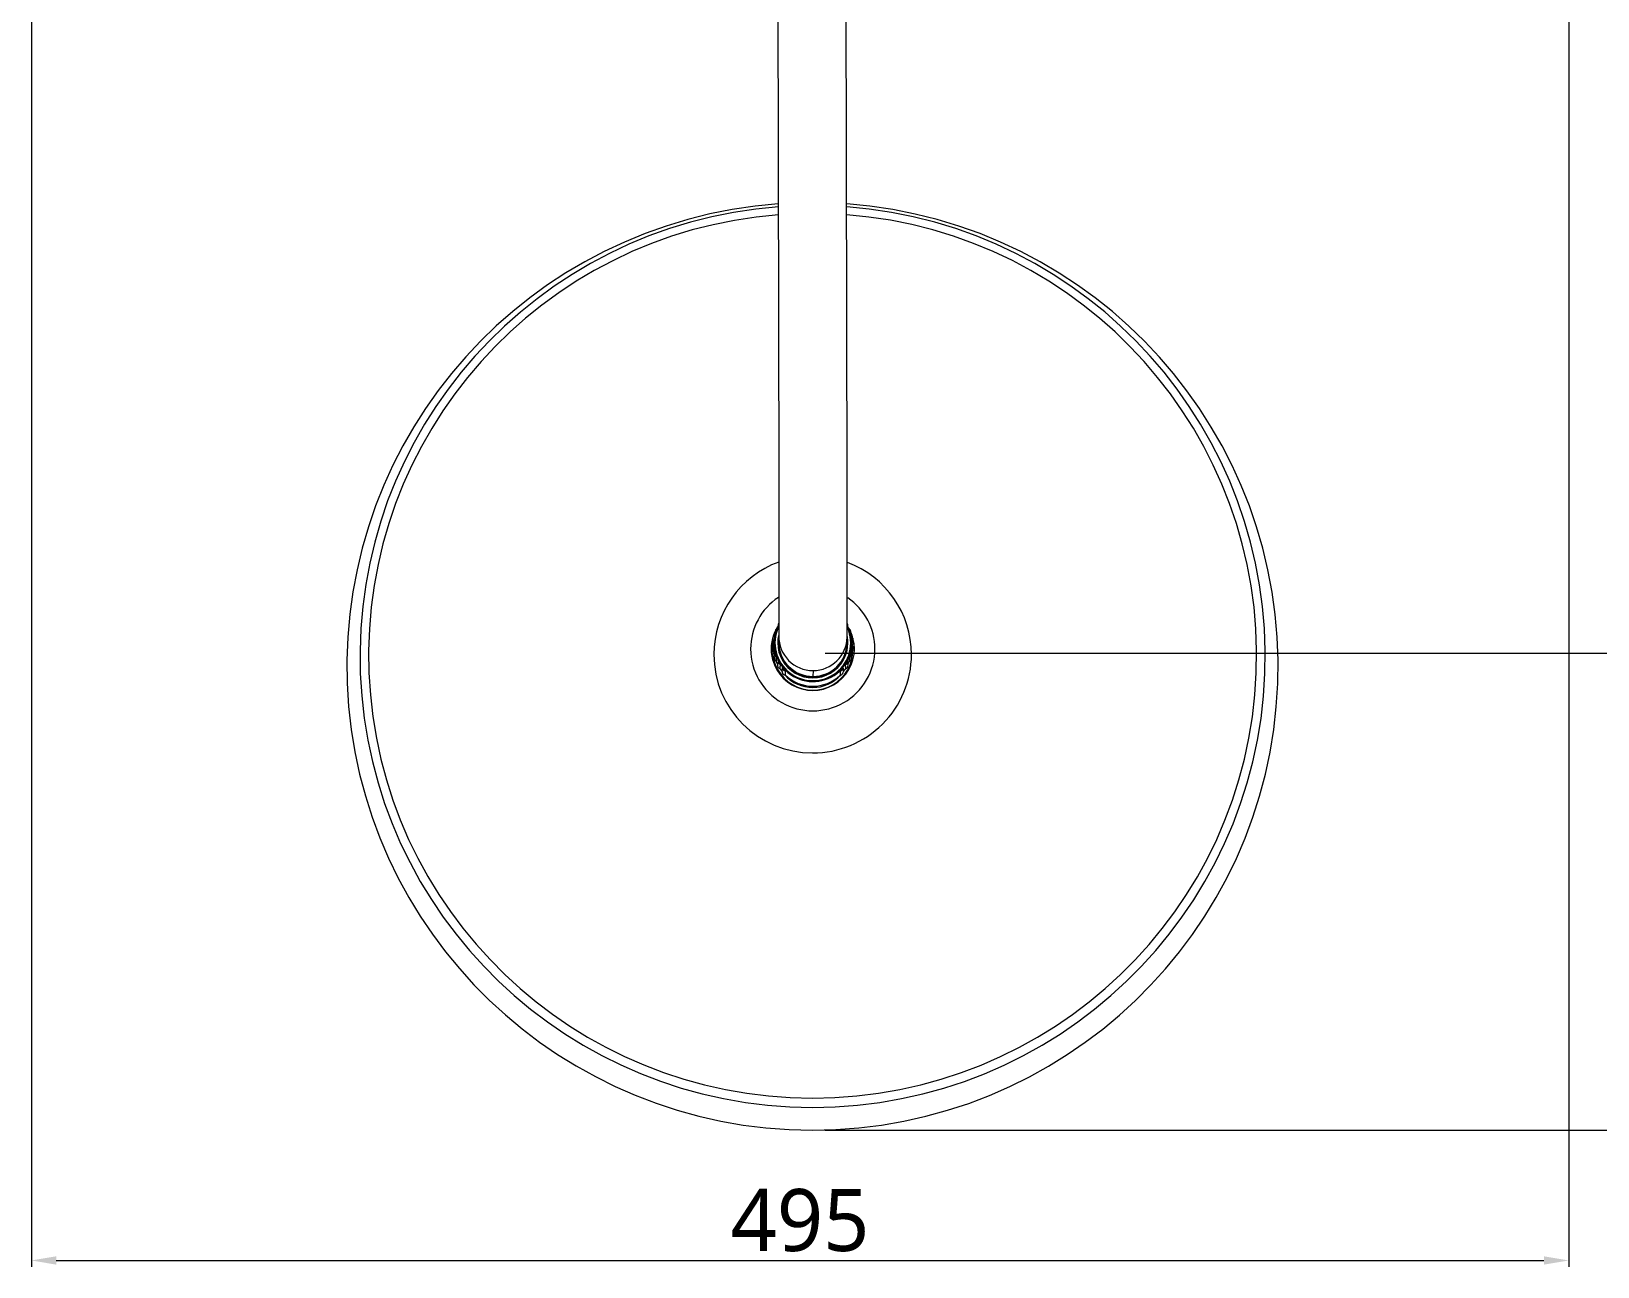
# Model space of a CAD drawing. Extents: x 16539 to 19738, y -91 to 2224.
# Drawn here: x 17262 to 17766, y 1410 to 1808 of the extents above; entities that cross this region are included whole.
import ezdxf

# ---------------------------------------------------------------- set-up
doc = ezdxf.new("R2010")
doc.units = 0
doc.header["$LTSCALE"] = 10
doc.header["$MEASUREMENT"] = 0
doc.header["$PDMODE"] = 3
doc.header["$PDSIZE"] = -10
doc.layers.get('0').update_dxf_attribs({"linetype": 'CONTINUOUS'})
doc.layers.get('DEFPOINTS').update_dxf_attribs({"linetype": 'CONTINUOUS'})
doc.layers.add('1', color=7, linetype='CONTINUOUS')
doc.styles.add('Daelim Dimension', font='NanumGothic.ttf')
doc.dimstyles.new('DEFAULT', dxfattribs={"dimscale": 2, "dimtxt": 2, "dimasz": 2, "dimexe": 0, "dimexo": 2, "dimgap": 1, "dimtad": 1, "dimdec": 1, "dimzin": 9, "dimdsep": 46, "dimtxsty": 'Daelim Dimension', "dimcen": 0.5, "dimclrd": 5, "dimclre": 5, "dimclrt": 256, "dimadec": 1, "dimazin": 0, "dimtfac": 1, "dimtdec": 1, "dimtix": 1, "dimtmove": 0, "dimatfit": 3, "dimfxl": 1, "dimtolj": 1, "dimtzin": 1, "dimlwd": 9, "dimlwe": 9, "dimarcsym": 0})

# ---------------------------------------------------------------- blocks, each defined once
blk = doc.blocks.new('*D22')
at = {"color": 5, "lineweight": 9, "ltscale": 0.5, "transparency": 16777216}
for p, q in [((17622.78, 2064.78), (18054.86, 2064.78)), ((18052.86, 1462.43), (18052.86, 2056.78)), ((17517.58, 1454.43), (18054.86, 1454.43))]:
    blk.add_line(p, q, dxfattribs=at)
at = {"color": 5, "ltscale": 0.5, "transparency": 16777216}
for points in [[(18051.53, 2056.78), (18054.19, 2056.78), (18052.86, 2064.78)], [(18051.53, 1462.43), (18054.19, 1462.43), (18052.86, 1454.43)]]:
    blk.add_solid(points, dxfattribs=at)
at = {"layer": 'DEFPOINTS', "color": 0, "ltscale": 0.5, "transparency": 16777216}
for p in [(17618.78, 2064.78), (18052.86, 2064.78), (17513.58, 1454.43)]:
    blk.add_point(p, dxfattribs=at)
at = {"color": 7, "ltscale": 0.5, "transparency": 16777216, "insert": (18039.97, 1759.61), "char_height": 20, "attachment_point": 5, "rotation": 90, "style": 'Daelim Dimension'}
blk.add_mtext('\\A1;610', dxfattribs=at)
blk = doc.blocks.new('*D25')
at = {"color": 5, "lineweight": 9, "ltscale": 0.5, "transparency": 16777216}
for p, q in [((17262.11, 1902.58), (17262.11, 1410.46)), ((17757.11, 1902.16), (17757.11, 1410.46)), ((17270.11, 1412.46), (17749.11, 1412.46))]:
    blk.add_line(p, q, dxfattribs=at)
at = {"color": 5, "ltscale": 0.5, "transparency": 16777216}
for points in [[(17270.11, 1413.79), (17270.11, 1411.12), (17262.11, 1412.46)], [(17749.11, 1413.79), (17749.11, 1411.12), (17757.11, 1412.46)]]:
    blk.add_solid(points, dxfattribs=at)
at = {"layer": 'DEFPOINTS', "color": 0, "ltscale": 0.5, "transparency": 16777216}
for p in [(17262.11, 1906.58), (17757.11, 1906.16), (17757.11, 1412.46)]:
    blk.add_point(p, dxfattribs=at)
at = {"color": 7, "ltscale": 0.5, "transparency": 16777216, "insert": (17509.61, 1425.35), "char_height": 20, "attachment_point": 5, "style": 'Daelim Dimension'}
blk.add_mtext('\\A1;495', dxfattribs=at)
blk = doc.blocks.new('*D27')
at = {"color": 5, "lineweight": 9, "ltscale": 0.5, "transparency": 16777216}
for p, q in [((17546.68, 2064.9), (17895.75, 2064.9)), ((17893.75, 1615.97), (17893.75, 2056.9)), ((17517.7, 1607.97), (17895.75, 1607.97))]:
    blk.add_line(p, q, dxfattribs=at)
at = {"color": 5, "ltscale": 0.5, "transparency": 16777216}
for points in [[(17892.42, 2056.9), (17895.08, 2056.9), (17893.75, 2064.9)], [(17892.42, 1615.97), (17895.08, 1615.97), (17893.75, 1607.97)]]:
    blk.add_solid(points, dxfattribs=at)
at = {"layer": 'DEFPOINTS', "color": 0, "ltscale": 0.5, "transparency": 16777216}
for p in [(17542.68, 2064.9), (17893.75, 2064.9), (17513.7, 1607.97)]:
    blk.add_point(p, dxfattribs=at)
at = {"color": 7, "ltscale": 0.5, "transparency": 16777216, "insert": (17880.98, 1836.44), "char_height": 20, "attachment_point": 5, "rotation": 90, "style": 'Daelim Dimension'}
blk.add_mtext('\\A1;457', dxfattribs=at)

msp = doc.modelspace()

# ---------------------------------------------------------------- linework, layer by layer
at = {"layer": '1', "color": 7, "linetype": 'Continuous', "lineweight": 18}
for p, q in [((17502.37, 1909.45), (17502.76, 1663.14)), ((17524.76, 1663.17), (17524.37, 1909.49)), ((17501.52, 1614.96), (17501.37, 1613.71)), ((17502.52, 1617.2), (17502.46, 1616.64)), ((17525, 1616.69), (17524.96, 1617.16)), ((17526.06, 1613.67), (17525.96, 1614.92)), ((17501.33, 1612.73), (17501.17, 1611.4)), ((17502.77, 1613.53), (17502.74, 1611.65)), ((17524.74, 1611.3), (17524.77, 1613.17)), ((17526.3, 1611), (17526.19, 1612.33)), ((17526.64, 1609.55), (17526.34, 1609.55)), ((17501.52, 1607.69), (17501.37, 1606.45)), ((17502.52, 1605.45), (17502.37, 1604.2)), ((17525.06, 1604.16), (17524.95, 1605.41)), ((17526.06, 1606.4), (17525.96, 1607.65)), ((17526.63, 1608.35), (17526.24, 1608.35)), ((17523.51, 1603.3), (17523.5, 1603.42))]:
    msp.add_line(p, q, dxfattribs=at)
at = {"layer": '1', "color": 7, "linetype": 'Continuous', "lineweight": 13}
for p, q in [((17500.75, 1609.05), (17500.31, 1609.09)), ((17526.65, 1612.82), (17526.65, 1612.55)), ((17526.65, 1609.04), (17527.1, 1609.08)), ((17526.65, 1608.97), (17526.65, 1609.04)), ((17513.79, 1602.39), (17513.76, 1600.52))]:
    msp.add_line(p, q, dxfattribs=at)
at = {"layer": '1', "color": 7, "linetype": 'Continuous', "lineweight": 18}
for centre, major_axis, start_param, end_param in [((17513.62, 1603.76), (149.88, -2.43), 1.660391, 4.728303), ((17513.67, 1606.95), (145.72, -2.37), 1.662845, 4.728303), ((17513.62, 1603.76), (149.88, -2.43), 4.728303, 7.796658), ((17513.67, 1606.95), (145.72, -2.37), 4.728303, 7.794891), ((17513.68, 1607.58), (31.8, -0.52), 1.936974, 3.157507), ((17513.68, 1607.58), (31.8, -0.52), 0.015914, 1.226777), ((17513.71, 1609.37), (-20, 0.32), 5.315143, 6.2991), ((17513.71, 1609.37), (-20, 0.32), 3.157507, 4.128505), ((17513.74, 1611.29), (12.49, -0.2), 2.664591, 6.760331), ((17513.71, 1609.37), (13.4, -0.22), 2.730218, 3.419306), ((17513.7, 1609.1), (13.4, -0.22), 2.736697, 3.14157), ((17513.74, 1611.32), (12.19, -0.2), 2.734536, 6.712641), ((17502.52, 1614.84), (1, -0.02), 2.050535, 3.667531), ((17513.71, 1609.37), (13.4, -0.22), 2.583692, 2.672687), ((17503.52, 1617.09), (1, -0.02), 2.422969, 3.415131), ((17523.96, 1617.08), (1, -0.02), 6.045262, 6.88137), ((17513.71, 1609.37), (13.4, -0.22), 0.507295, 0.552554), ((17524.96, 1614.83), (1, -0.02), 5.810221, 7.402235), ((17513.71, 1609.37), (13.4, -0.22), 0.277714, 0.430228), ((17513.7, 1609.1), (13.4, -0.22), 0.277714, 0.424191), ((17513.69, 1608.61), (-13.45, 0.22), 3.260443, 3.565178), ((17513.71, 1609.37), (20, -0.32), 3.157507, 6.2991), ((17513.7, 1609.04), (-12.95, 0.21), 5.993482, 6.2991), ((17513.7, 1608.97), (-12.95, 0.21), 5.996869, 6.2991), ((17513.7, 1609.04), (-12.95, 0.21), 0.015914, 3.157507), ((17513.71, 1609.37), (13.4, -0.22), 3.419306, 6.560899), ((17513.72, 1609.95), (-12.63, 0.21), 6.183291, 6.550467), ((17502.49, 1613.58), (1.13, -0.02), 3.041671, 3.42329), ((17513.74, 1611.32), (11.3, -0.18), 2.945842, 3.157507), ((17513.74, 1611.32), (11.3, -0.18), 3.157507, 6.2991), ((17513.74, 1611.47), (11, -0.18), 3.141619, 4.730283), ((17513.74, 1611.29), (11, -0.18), 3.133209, 3.157507), ((17513.74, 1611.29), (11, -0.18), 3.157507, 6.2991), ((17513.74, 1611.47), (11, -0.18), 4.730283, 6.283212), ((17513.74, 1611.32), (11.3, -0.18), 0.015914, 0.202741), ((17513.72, 1609.95), (-12.63, 0.21), 2.906131, 3.24149), ((17524.94, 1613.57), (-1.13, 0.02), 2.993054, 3.241504), ((17513.7, 1609.04), (-12.95, 0.21), 3.157507, 3.431316), ((17513.7, 1608.97), (-12.95, 0.21), 3.157507, 3.42788), ((17513.7, 1609.1), (13.4, -0.22), 6.283163, 6.560899), ((17513.68, 1607.58), (31.8, -0.52), 3.157507, 4.728303), ((17502.49, 1606.32), (-1.13, 0.02), 6.1833, 7.391553), ((17502.51, 1607.58), (1, -0.02), 2.647483, 4.29585), ((17513.72, 1609.95), (-12.63, 0.21), 0.392865, 0.476729), ((17503.5, 1604.07), (1.13, -0.02), 3.041698, 4.459329), ((17503.52, 1605.33), (1, -0.02), 2.856922, 4.505289), ((17513.68, 1607.58), (31.8, -0.52), 4.728303, 6.2991), ((17523.95, 1605.32), (1, -0.02), 4.951317, 6.599684), ((17523.93, 1604.06), (1.13, -0.02), 4.997277, 6.383074), ((17513.72, 1609.95), (-12.63, 0.21), 2.696692, 2.780564), ((17524.96, 1607.57), (1, -0.02), 5.160757, 6.809124), ((17524.94, 1606.31), (-1.13, 0.02), 2.065117, 3.241486), ((17513.72, 1609.95), (12.63, -0.21), 3.74389, 3.827752), ((17504.95, 1602.08), (-1.13, 0.02), 6.253833, 7.810443), ((17504.97, 1603.34), (1, -0.02), 3.066362, 4.714729), ((17513.72, 1609.95), (12.63, -0.21), 3.953338, 5.50327), ((17522.5, 1603.34), (1, -0.02), 4.741878, 6.390245), ((17522.48, 1602.08), (-1.13, 0.02), 1.646175, 3.2027), ((17513.72, 1609.95), (-12.63, 0.21), 2.487252, 2.571124)]:
    msp.add_ellipse(centre, major_axis=major_axis, ratio=0.996194, start_param=start_param, end_param=end_param, dxfattribs=at)
at = {"layer": '1', "color": 7, "linetype": 'Continuous', "lineweight": 13}
for centre, major_axis, ratio, start_param, end_param in [((17513.67, 1607.18), (142.94, -2.32), 0.996194, 1.664318, 4.728303), ((17513.67, 1607.18), (142.94, -2.32), 0.996194, 4.728303, 7.793418), ((17502.44, 1611.3), (0.3, 0), 0.087156, 6.281793, 7.852589), ((17513.77, 1613.35), (11, -0.18), 0.996194, 3.141374, 4.730283), ((17513.77, 1613.35), (11, -0.18), 0.996194, 4.730283, 6.284537), ((17525.04, 1611.29), (-0.3, 0), 0.087156, 4.710997, 6.185431), ((17513.7, 1608.96), (12.05, -0.2), 0.996194, 3.730066, 3.766684), ((17513.7, 1608.96), (12.05, -0.2), 0.996194, 3.883689, 5.571897)]:
    msp.add_ellipse(centre, major_axis=major_axis, ratio=ratio, start_param=start_param, end_param=end_param, dxfattribs=at)
at = {"layer": '1', "color": 7, "linetype": 'Continuous', "lineweight": 18}
for points, knots in [([(17502.76, 1663.14), (17502.77, 1662.14), (17502.77, 1659.25), (17502.78, 1654.48), (17502.78, 1648.92), (17502.79, 1643.55), (17502.79, 1638.44), (17502.8, 1633.64), (17502.8, 1629.23), (17502.8, 1625.26), (17502.8, 1621.79), (17502.79, 1618.85), (17502.79, 1616.49), (17502.78, 1614.76), (17502.78, 1613.83), (17502.77, 1613.58), (17502.77, 1613.53)], [0, 0, 0, 0, 0.040376, 0.117211, 0.194075, 0.270937, 0.347794, 0.424646, 0.501489, 0.578316, 0.655119, 0.731876, 0.808541, 0.884985, 0.960735, 1, 1, 1, 1]), ([(17524.77, 1613.17), (17524.77, 1613.29), (17524.78, 1613.7), (17524.78, 1614.69), (17524.79, 1616.51), (17524.79, 1618.95), (17524.8, 1621.95), (17524.8, 1625.47), (17524.8, 1629.48), (17524.8, 1633.93), (17524.79, 1638.75), (17524.79, 1643.89), (17524.78, 1649.28), (17524.78, 1654.85), (17524.77, 1659.51), (17524.77, 1662.29), (17524.76, 1663.17)], [0, 0, 0, 0, 0.040472, 0.115405, 0.195013, 0.272541, 0.349629, 0.426571, 0.50345, 0.580297, 0.657127, 0.733945, 0.810757, 0.887565, 0.964371, 1, 1, 1, 1]), ([(17526.65, 1608.87), (17526.65, 1608.87), (17526.64, 1608.87), (17526.62, 1608.87), (17526.59, 1608.87), (17526.52, 1608.88), (17526.48, 1608.88), (17526.44, 1608.89), (17526.43, 1608.89), (17526.41, 1608.89), (17526.39, 1608.9), (17526.35, 1608.9), (17526.33, 1608.91), (17526.31, 1608.91), (17526.31, 1608.92), (17526.3, 1608.92), (17526.3, 1608.92), (17526.28, 1608.93), (17526.28, 1608.93), (17526.28, 1608.94)], [0, 0, 0, 0, 0.0124, 0.0124, 0.122133, 0.122133, 0.3416, 0.3416, 0.396467, 0.396467, 0.451333, 0.561067, 0.6708, 0.6708, 0.725667, 0.725667, 0.780533, 0.780533, 1, 1, 1, 1]), ([(17502.09, 1606.67), (17502.09, 1606.67), (17502.09, 1606.68), (17502.09, 1606.68), (17502.09, 1606.69), (17502.09, 1606.7), (17502.08, 1606.71), (17502.08, 1606.72), (17502.08, 1606.73), (17502.07, 1606.73), (17502.07, 1606.75), (17502.06, 1606.77), (17502.06, 1606.79), (17502.05, 1606.8), (17502.05, 1606.81), (17502.04, 1606.82), (17502.04, 1606.84), (17502.03, 1606.86), (17502.02, 1606.89), (17502.01, 1606.91), (17502, 1606.94), (17501.99, 1606.96), (17501.98, 1607.01), (17501.96, 1607.05), (17501.94, 1607.11), (17501.93, 1607.15), (17501.9, 1607.22), (17501.89, 1607.25), (17501.87, 1607.32), (17501.86, 1607.35), (17501.84, 1607.42), (17501.82, 1607.46), (17501.8, 1607.53), (17501.79, 1607.56), (17501.77, 1607.63), (17501.76, 1607.67), (17501.74, 1607.73), (17501.73, 1607.77), (17501.71, 1607.84), (17501.7, 1607.87), (17501.69, 1607.91), (17501.68, 1607.93), (17501.67, 1607.96), (17501.67, 1607.97), (17501.66, 1607.99), (17501.66, 1608), (17501.66, 1608.01), (17501.66, 1608.02), (17501.65, 1608.03), (17501.65, 1608.04), (17501.65, 1608.04), (17501.64, 1608.05), (17501.64, 1608.06), (17501.64, 1608.06), (17501.64, 1608.06), (17501.64, 1608.07), (17501.64, 1608.06), (17501.64, 1608.06)], [0, 0, 0, 0, 0.03125, 0.03125, 0.046875, 0.046875, 0.0625, 0.078125, 0.078125, 0.09375, 0.09375, 0.125, 0.125, 0.140625, 0.140625, 0.15625, 0.15625, 0.1875, 0.1875, 0.21875, 0.21875, 0.25, 0.25, 0.3125, 0.3125, 0.375, 0.375, 0.4375, 0.4375, 0.5, 0.5, 0.5625, 0.5625, 0.625, 0.625, 0.6875, 0.6875, 0.75, 0.75, 0.8125, 0.8125, 0.84375, 0.84375, 0.875, 0.875, 0.890625, 0.890625, 0.90625, 0.921875, 0.921875, 0.9375, 0.9375, 0.96875, 0.96875, 0.984375, 0.984375, 1, 1, 1, 1]), ([(17503.29, 1604.36), (17503.29, 1604.36), (17503.29, 1604.36), (17503.29, 1604.37), (17503.29, 1604.37), (17503.28, 1604.38), (17503.28, 1604.39), (17503.27, 1604.4), (17503.27, 1604.41), (17503.27, 1604.42), (17503.26, 1604.43), (17503.25, 1604.45), (17503.24, 1604.47), (17503.23, 1604.47), (17503.22, 1604.49), (17503.22, 1604.49), (17503.21, 1604.51), (17503.2, 1604.53), (17503.18, 1604.56), (17503.17, 1604.57), (17503.15, 1604.61), (17503.14, 1604.62), (17503.11, 1604.67), (17503.09, 1604.7), (17503.06, 1604.76), (17503.04, 1604.79), (17503, 1604.85), (17502.98, 1604.89), (17502.95, 1604.95), (17502.93, 1604.98), (17502.89, 1605.04), (17502.87, 1605.07), (17502.84, 1605.14), (17502.82, 1605.17), (17502.78, 1605.23), (17502.77, 1605.26), (17502.73, 1605.33), (17502.71, 1605.36), (17502.68, 1605.42), (17502.66, 1605.45), (17502.64, 1605.49), (17502.63, 1605.5), (17502.62, 1605.53), (17502.61, 1605.54), (17502.6, 1605.56), (17502.6, 1605.57), (17502.59, 1605.58), (17502.59, 1605.59), (17502.58, 1605.6), (17502.58, 1605.6), (17502.57, 1605.61), (17502.57, 1605.62), (17502.56, 1605.62), (17502.56, 1605.63), (17502.56, 1605.63), (17502.56, 1605.63), (17502.56, 1605.63), (17502.56, 1605.63)], [0, 0, 0, 0, 0.03125, 0.03125, 0.046875, 0.046875, 0.0625, 0.078125, 0.078125, 0.09375, 0.09375, 0.125, 0.125, 0.140625, 0.140625, 0.15625, 0.15625, 0.1875, 0.1875, 0.21875, 0.21875, 0.25, 0.25, 0.3125, 0.3125, 0.375, 0.375, 0.4375, 0.4375, 0.5, 0.5, 0.5625, 0.5625, 0.625, 0.625, 0.6875, 0.6875, 0.75, 0.75, 0.8125, 0.8125, 0.84375, 0.84375, 0.875, 0.875, 0.890625, 0.890625, 0.90625, 0.921875, 0.921875, 0.9375, 0.9375, 0.96875, 0.96875, 0.984375, 0.984375, 1, 1, 1, 1]), ([(17524.91, 1605.62), (17524.91, 1605.62), (17524.91, 1605.62), (17524.91, 1605.62), (17524.91, 1605.61), (17524.9, 1605.61), (17524.9, 1605.6), (17524.89, 1605.6), (17524.89, 1605.59), (17524.89, 1605.58), (17524.88, 1605.57), (17524.87, 1605.56), (17524.86, 1605.54), (17524.86, 1605.53), (17524.85, 1605.52), (17524.85, 1605.51), (17524.84, 1605.49), (17524.83, 1605.48), (17524.81, 1605.45), (17524.8, 1605.44), (17524.79, 1605.41), (17524.78, 1605.39), (17524.75, 1605.34), (17524.74, 1605.31), (17524.7, 1605.25), (17524.68, 1605.22), (17524.65, 1605.15), (17524.63, 1605.12), (17524.6, 1605.06), (17524.58, 1605.03), (17524.54, 1604.97), (17524.52, 1604.93), (17524.49, 1604.87), (17524.47, 1604.84), (17524.43, 1604.78), (17524.41, 1604.75), (17524.37, 1604.69), (17524.35, 1604.65), (17524.32, 1604.59), (17524.3, 1604.56), (17524.27, 1604.52), (17524.26, 1604.5), (17524.25, 1604.48), (17524.24, 1604.46), (17524.23, 1604.44), (17524.22, 1604.44), (17524.21, 1604.42), (17524.21, 1604.41), (17524.2, 1604.4), (17524.2, 1604.39), (17524.19, 1604.39), (17524.19, 1604.37), (17524.18, 1604.37), (17524.18, 1604.36), (17524.18, 1604.35), (17524.18, 1604.35), (17524.18, 1604.35), (17524.18, 1604.35)], [0, 0, 0, 0, 0.03125, 0.03125, 0.046875, 0.046875, 0.0625, 0.078125, 0.078125, 0.09375, 0.09375, 0.125, 0.125, 0.140625, 0.140625, 0.15625, 0.15625, 0.1875, 0.1875, 0.21875, 0.21875, 0.25, 0.25, 0.3125, 0.3125, 0.375, 0.375, 0.4375, 0.4375, 0.5, 0.5, 0.5625, 0.5625, 0.625, 0.625, 0.6875, 0.6875, 0.75, 0.75, 0.8125, 0.8125, 0.84375, 0.84375, 0.875, 0.875, 0.890625, 0.890625, 0.90625, 0.921875, 0.921875, 0.9375, 0.9375, 0.96875, 0.96875, 0.984375, 0.984375, 1, 1, 1, 1]), ([(17525.83, 1608.05), (17525.83, 1608.06), (17525.83, 1608.06), (17525.83, 1608.05), (17525.83, 1608.05), (17525.83, 1608.04), (17525.83, 1608.04), (17525.82, 1608.03), (17525.82, 1608.02), (17525.82, 1608.01), (17525.81, 1608), (17525.81, 1607.99), (17525.8, 1607.97), (17525.8, 1607.96), (17525.8, 1607.95), (17525.8, 1607.94), (17525.79, 1607.92), (17525.78, 1607.9), (17525.78, 1607.87), (17525.77, 1607.85), (17525.76, 1607.82), (17525.76, 1607.8), (17525.74, 1607.75), (17525.73, 1607.72), (17525.71, 1607.65), (17525.7, 1607.62), (17525.68, 1607.55), (17525.67, 1607.51), (17525.65, 1607.44), (17525.63, 1607.41), (17525.61, 1607.34), (17525.6, 1607.31), (17525.58, 1607.24), (17525.57, 1607.2), (17525.54, 1607.13), (17525.53, 1607.1), (17525.51, 1607.03), (17525.49, 1607), (17525.47, 1606.93), (17525.46, 1606.9), (17525.44, 1606.85), (17525.43, 1606.83), (17525.42, 1606.8), (17525.42, 1606.78), (17525.41, 1606.76), (17525.41, 1606.76), (17525.4, 1606.74), (17525.4, 1606.73), (17525.39, 1606.72), (17525.39, 1606.71), (17525.39, 1606.7), (17525.38, 1606.69), (17525.38, 1606.68), (17525.38, 1606.67), (17525.38, 1606.67), (17525.38, 1606.66), (17525.38, 1606.66), (17525.38, 1606.66)], [0, 0, 0, 0, 0.03125, 0.03125, 0.046875, 0.046875, 0.0625, 0.078125, 0.078125, 0.09375, 0.09375, 0.125, 0.125, 0.140625, 0.140625, 0.15625, 0.15625, 0.1875, 0.1875, 0.21875, 0.21875, 0.25, 0.25, 0.3125, 0.3125, 0.375, 0.375, 0.4375, 0.4375, 0.5, 0.5, 0.5625, 0.5625, 0.625, 0.625, 0.6875, 0.6875, 0.75, 0.75, 0.8125, 0.8125, 0.84375, 0.84375, 0.875, 0.875, 0.890625, 0.890625, 0.90625, 0.921875, 0.921875, 0.9375, 0.9375, 0.96875, 0.96875, 0.984375, 0.984375, 1, 1, 1, 1]), ([(17504.95, 1602.34), (17504.95, 1602.35), (17504.95, 1602.35), (17504.95, 1602.36), (17504.94, 1602.36), (17504.94, 1602.37), (17504.93, 1602.37), (17504.93, 1602.38), (17504.92, 1602.39), (17504.91, 1602.4), (17504.9, 1602.41), (17504.89, 1602.42), (17504.88, 1602.44), (17504.87, 1602.44), (17504.86, 1602.46), (17504.85, 1602.46), (17504.84, 1602.48), (17504.83, 1602.49), (17504.8, 1602.52), (17504.79, 1602.53), (17504.77, 1602.56), (17504.75, 1602.57), (17504.72, 1602.61), (17504.69, 1602.64), (17504.64, 1602.69), (17504.62, 1602.72), (17504.57, 1602.77), (17504.54, 1602.8), (17504.49, 1602.85), (17504.47, 1602.88), (17504.42, 1602.93), (17504.4, 1602.96), (17504.35, 1603.01), (17504.32, 1603.04), (17504.28, 1603.09), (17504.25, 1603.12), (17504.2, 1603.18), (17504.18, 1603.2), (17504.14, 1603.26), (17504.11, 1603.28), (17504.08, 1603.32), (17504.07, 1603.33), (17504.05, 1603.35), (17504.04, 1603.36), (17504.03, 1603.38), (17504.02, 1603.38), (17504.01, 1603.39), (17504.01, 1603.4), (17504, 1603.41), (17503.99, 1603.42), (17503.99, 1603.42), (17503.98, 1603.43), (17503.98, 1603.43), (17503.97, 1603.43), (17503.97, 1603.43), (17503.97, 1603.43), (17503.97, 1603.43), (17503.97, 1603.43)], [0, 0, 0, 0, 0.03125, 0.03125, 0.046875, 0.046875, 0.0625, 0.078125, 0.078125, 0.09375, 0.09375, 0.125, 0.125, 0.140625, 0.140625, 0.15625, 0.15625, 0.1875, 0.1875, 0.21875, 0.21875, 0.25, 0.25, 0.3125, 0.3125, 0.375, 0.375, 0.4375, 0.4375, 0.5, 0.5, 0.5625, 0.5625, 0.625, 0.625, 0.6875, 0.6875, 0.75, 0.75, 0.8125, 0.8125, 0.84375, 0.84375, 0.875, 0.875, 0.890625, 0.890625, 0.90625, 0.921875, 0.921875, 0.9375, 0.9375, 0.96875, 0.96875, 0.984375, 0.984375, 1, 1, 1, 1]), ([(17523.5, 1603.43), (17523.5, 1603.43), (17523.5, 1603.43), (17523.5, 1603.42), (17523.49, 1603.42), (17523.49, 1603.42), (17523.48, 1603.41), (17523.48, 1603.41), (17523.47, 1603.4), (17523.47, 1603.4), (17523.46, 1603.38), (17523.45, 1603.37), (17523.43, 1603.36), (17523.43, 1603.35), (17523.42, 1603.34), (17523.41, 1603.34), (17523.4, 1603.32), (17523.39, 1603.31), (17523.37, 1603.28), (17523.35, 1603.27), (17523.33, 1603.24), (17523.32, 1603.23), (17523.29, 1603.19), (17523.26, 1603.16), (17523.21, 1603.11), (17523.19, 1603.08), (17523.14, 1603.03), (17523.12, 1603), (17523.07, 1602.95), (17523.05, 1602.92), (17523, 1602.87), (17522.97, 1602.84), (17522.92, 1602.78), (17522.9, 1602.76), (17522.85, 1602.71), (17522.83, 1602.68), (17522.78, 1602.63), (17522.75, 1602.6), (17522.7, 1602.55), (17522.68, 1602.52), (17522.64, 1602.48), (17522.63, 1602.47), (17522.61, 1602.45), (17522.6, 1602.44), (17522.58, 1602.42), (17522.58, 1602.41), (17522.57, 1602.4), (17522.56, 1602.39), (17522.55, 1602.38), (17522.54, 1602.37), (17522.54, 1602.37), (17522.53, 1602.36), (17522.53, 1602.35), (17522.52, 1602.34), (17522.52, 1602.34), (17522.52, 1602.34), (17522.52, 1602.34), (17522.52, 1602.34)], [0, 0, 0, 0, 0.03125, 0.03125, 0.046875, 0.046875, 0.0625, 0.078125, 0.078125, 0.09375, 0.09375, 0.125, 0.125, 0.140625, 0.140625, 0.15625, 0.15625, 0.1875, 0.1875, 0.21875, 0.21875, 0.25, 0.25, 0.3125, 0.3125, 0.375, 0.375, 0.4375, 0.4375, 0.5, 0.5, 0.5625, 0.5625, 0.625, 0.625, 0.6875, 0.6875, 0.75, 0.75, 0.8125, 0.8125, 0.84375, 0.84375, 0.875, 0.875, 0.890625, 0.890625, 0.90625, 0.921875, 0.921875, 0.9375, 0.9375, 0.96875, 0.96875, 0.984375, 0.984375, 1, 1, 1, 1])]:
    msp.add_open_spline(points, degree=3, knots=knots, dxfattribs=at)
for points in [[(17501.97, 1605.32), (17502.01, 1605.77), (17502.05, 1606.22), (17502.09, 1606.67)], [(17503.2, 1602.99), (17503.23, 1603.44), (17503.26, 1603.9), (17503.29, 1604.36)], [(17524.18, 1604.35), (17524.19, 1603.89), (17524.21, 1603.44), (17524.23, 1602.98)], [(17525.38, 1606.66), (17525.4, 1606.21), (17525.43, 1605.76), (17525.46, 1605.31)], [(17503.82, 1602.13), (17503.87, 1602.57), (17503.92, 1603), (17503.97, 1603.43)], [(17504.88, 1600.96), (17504.9, 1601.42), (17504.93, 1601.88), (17504.95, 1602.34)], [(17522.52, 1602.34), (17522.53, 1601.88), (17522.54, 1601.41), (17522.55, 1600.95)], [(17523.52, 1603.18), (17523.55, 1602.83), (17523.58, 1602.48), (17523.61, 1602.13)]]:
    msp.add_open_spline(points, degree=3, dxfattribs=at)

# ---------------------------------------------------------------- dimensions: what is measured, and where the dimension line sits
at = {"color": 5, "ltscale": 0.5}
for base, p1, p2, picture, middle in [((18052.86, 2064.78), (17513.58, 1454.43), (17618.78, 2064.78), '*D22', (18039.97, 1759.61)), ((17893.75, 2064.9), (17513.7, 1607.97), (17542.68, 2064.9), '*D27', (17880.98, 1836.44))]:
    dim = msp.add_linear_dim(base=base, p1=p1, p2=p2, angle=90, dimstyle='DEFAULT', override={"dimtxt": 10, "dimasz": 4, "dimexe": 1, "dimdec": 0, "dimclrt": 7}, dxfattribs=at)
    dim.commit()
    dim.dimension.update_dxf_attribs({"geometry": picture, "text_midpoint": middle})
dim = msp.add_linear_dim(base=(17757.11, 1412.46), p1=(17262.11, 1906.58), p2=(17757.11, 1906.16), dimstyle='DEFAULT', override={"dimtxt": 10, "dimasz": 4, "dimexe": 1, "dimdec": 0, "dimclrt": 7}, dxfattribs=at)
dim.commit()
dim.dimension.update_dxf_attribs({"geometry": '*D25', "text_midpoint": (17509.61, 1425.35)})

doc.saveas('drawing.dxf')
